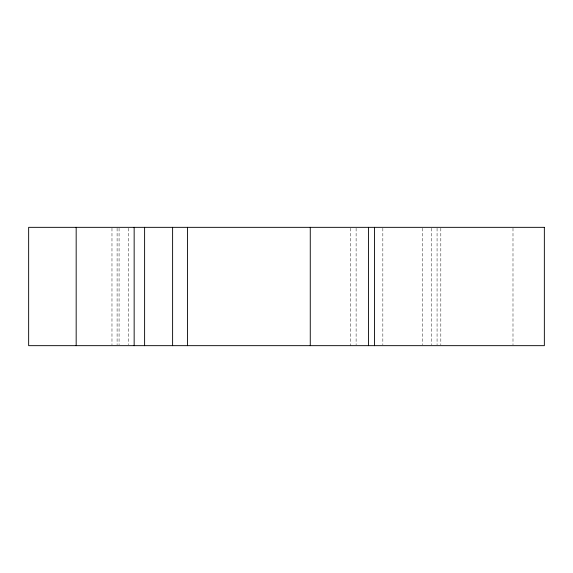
<?xml version="1.0" encoding="UTF-8"?>
<svg xmlns="http://www.w3.org/2000/svg" width="573" height="573" viewBox="0 0 573 573"><rect width="100%" height="100%" fill="white"/><g stroke="black" fill="none" stroke-linecap="round" stroke-linejoin="round"><path stroke-width="0.43" stroke-dasharray="2.87 2.15" d="M512.993 228.226L512.993 344.774M440.816 228.226L440.816 344.774M437.07 228.226L437.07 344.774M431.648 228.226L431.648 344.774M422.28 228.226L422.28 344.774M382.836 228.226L382.836 344.774M356.112 228.226L356.112 344.774M350.296 228.226L350.296 345.662M128.631 228.226L128.631 344.774M119.069 228.226L119.069 344.774M117.1 228.226L117.1 344.774M111.971 228.226L111.971 344.774"/><path stroke-width="0.86" d="M374.455 227.338L374.455 345.662M368.539 227.338L368.539 345.662M310.265 227.338L310.265 345.662M187.5 227.338L187.5 345.662M172.609 227.338L172.609 345.662M144.611 227.338L144.611 345.662M134.154 227.338L134.154 345.662M76.173 227.338L76.173 345.662M544.35 227.338L28.65 227.338L28.65 345.662L544.35 345.662L544.35 227.338"/></g></svg>
